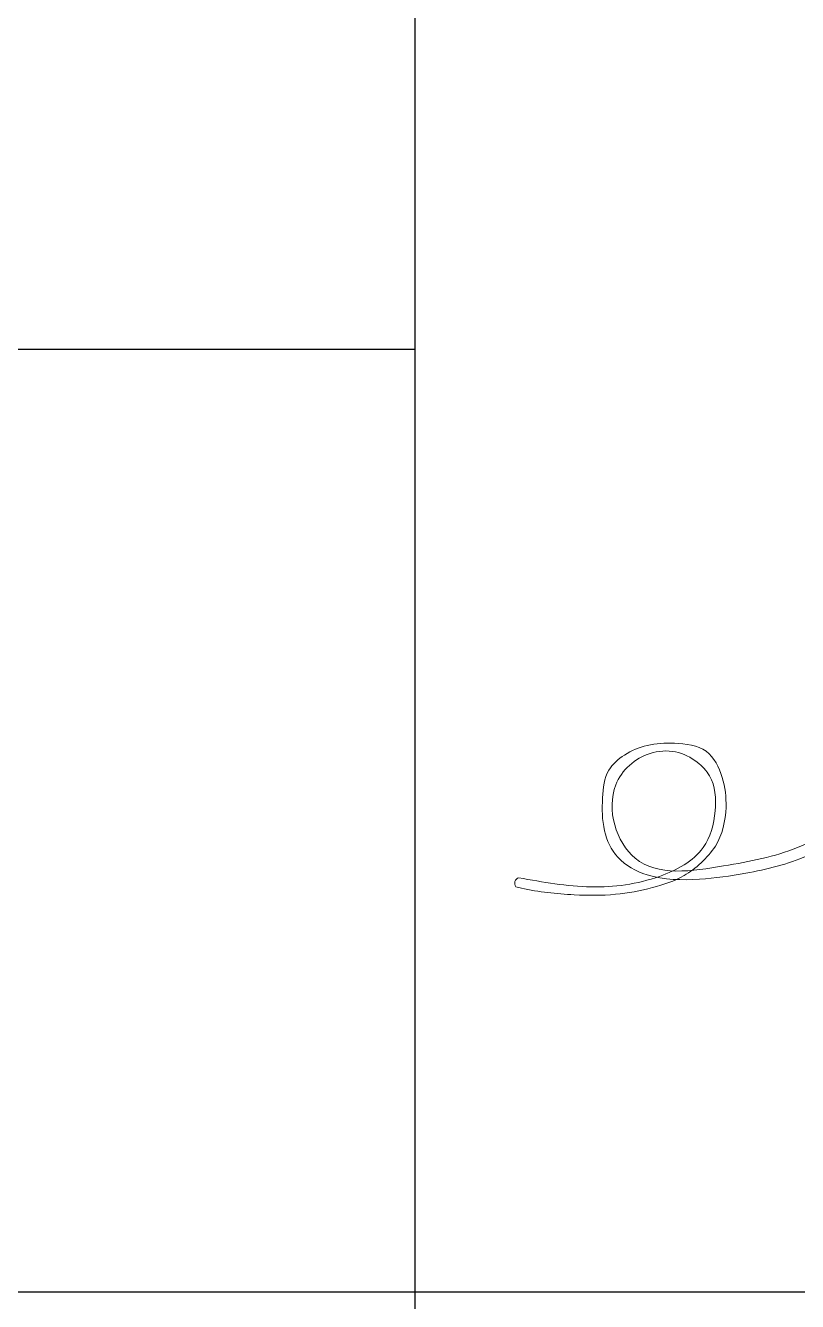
# Model space of a CAD drawing. Header units: inches. Extents: x 274208 to 641690, y -81912 to 129129.
# Drawn here: x 452918 to 453184.4, y 16944.8 to 17385.5 of the extents above; entities that cross this region are included whole.
import ezdxf

# ---------------------------------------------------------------- set-up
doc = ezdxf.new("R2010")
doc.units = ezdxf.units.IN
doc.header["$MEASUREMENT"] = 0
doc.layers.add('05.Text', color=253, linetype='Continuous', lineweight=18)
doc.layers.add('12.Khung', color=36, linetype='Continuous', lineweight=25)

# ---------------------------------------------------------------- blocks, each defined once
blk = doc.blocks.new('100')
at = {"layer": '05.Text', "color": 1}
blk.add_arc((1899454.74, -931654.34), 3.02, 106.19728, 217.66697, dxfattribs=at)
for points, knots in [([(1899859.27, -931248.14), (1899864.47, -931233.9), (1899873.27, -931209.78), (1899837.22, -931191.8), (1899801.92, -931201.31), (1899763.99, -931227.78), (1899729.77, -931262.75), (1899699.76, -931298.34), (1899681.65, -931331.82), (1899678.25, -931364.46), (1899697.59, -931386.58), (1899723.85, -931388.38), (1899753.66, -931380.64), (1899787.34, -931356.61), (1899814.34, -931315.11), (1899885.37, -931207.04), (1899812.48, -931325.89), (1899787.25, -931395.7), (1899757.1, -931478.06), (1899732.48, -931549.14), (1899710.38, -931597.8), (1899688.91, -931637.06), (1899657.09, -931659.3), (1899624.39, -931647.22), (1899617.33, -931606.38), (1899616.99, -931560.26), (1899631.89, -931515.06), (1899650.14, -931479.83), (1899678, -931472.97), (1899700.47, -931475.33), (1899713.39, -931489.27), (1899719.74, -931509.44), (1899713.91, -931533.63), (1899698.59, -931563.65), (1899673.32, -931594.53), (1899636.82, -931616.21), (1899601.32, -931638.1), (1899561.78, -931645.6), (1899511.61, -931653.29), (1899497.01, -931604.37), (1899519.32, -931584.66), (1899537, -931583.52), (1899548.11, -931589.03), (1899557.88, -931599.35), (1899559.15, -931616.75), (1899552.93, -931639.34), (1899525.8, -931653.74), (1899491.59, -931658.2), (1899466.68, -931653.74), (1899453.9, -931651.44)], [0, 0, 0, 0, 38.670104, 65.484997, 99.918472, 145.221215, 202.654639, 246.623521, 284.062316, 317.023319, 336.35608, 365.41387, 389.829476, 429.273281, 481.647948, 564.672705, 647.078639, 720.459301, 833.567854, 894.344822, 948.709993, 992.861296, 1029.599615, 1052.307487, 1084.056574, 1142.355658, 1192.837078, 1227.206014, 1253.140932, 1273.661563, 1292.004002, 1306.298243, 1335.831736, 1362.990206, 1407.966333, 1452.62675, 1490.199776, 1530.609313, 1577.650589, 1617.873406, 1642.52542, 1656.053096, 1668.869785, 1678.521365, 1697.40059, 1717.851554, 1745.521332, 1782.211018, 1820.89636, 1820.89636, 1820.89636, 1820.89636]), ([(1899622.52, -931632.01), (1899617.38, -931634.76), (1899602.23, -931642.84), (1899577.3, -931649.08), (1899548.79, -931652.86), (1899524.77, -931652.63), (1899505.55, -931642.44), (1899498.01, -931626.01), (1899497.98, -931610.03), (1899499.57, -931594.56), (1899510.1, -931585.53), (1899522.25, -931580.36), (1899537.11, -931579.75), (1899554.66, -931581.69), (1899562.73, -931598.17), (1899564.75, -931615.69), (1899560.99, -931632.67), (1899550.85, -931643.68), (1899540.01, -931652.08), (1899524.18, -931657.2), (1899504.62, -931661), (1899481.17, -931660.75), (1899463.46, -931658.95), (1899453.33, -931656.43), (1899452.35, -931656.18)], [0, 0, 0, 0, 17.444803, 51.423523, 76.097694, 104.034238, 122.097646, 137.844471, 155.285197, 170.422276, 181.823711, 194.8616, 209.381641, 226.805682, 243.012365, 259.038031, 280.353621, 292.050209, 303.319133, 321.184764, 341.17855, 362.988077, 391.259204, 394.296472, 394.296472, 394.296472, 394.296472])]:
    blk.add_open_spline(points, degree=3, knots=knots, dxfattribs=at)
at = {"layer": '12.Khung'}
for p, q in [((1899398.86, -930871.1), (1899398.86, -937871.04)), ((1896212.63, -931371.1), (1899398.86, -931371.1)), ((1896212.63, -931871.09), (1901212.58, -931871.09))]:
    blk.add_line(p, q, dxfattribs=at)

msp = doc.modelspace()

# ---------------------------------------------------------------- block references
at = {"layer": '05.Text', "xscale": 0.651219666679623, "yscale": 0.651219666679623, "zscale": 0.651219666679623}
msp.add_blockref('100', (-783873.5, 623800.85), dxfattribs=at)

doc.saveas('drawing.dxf')
